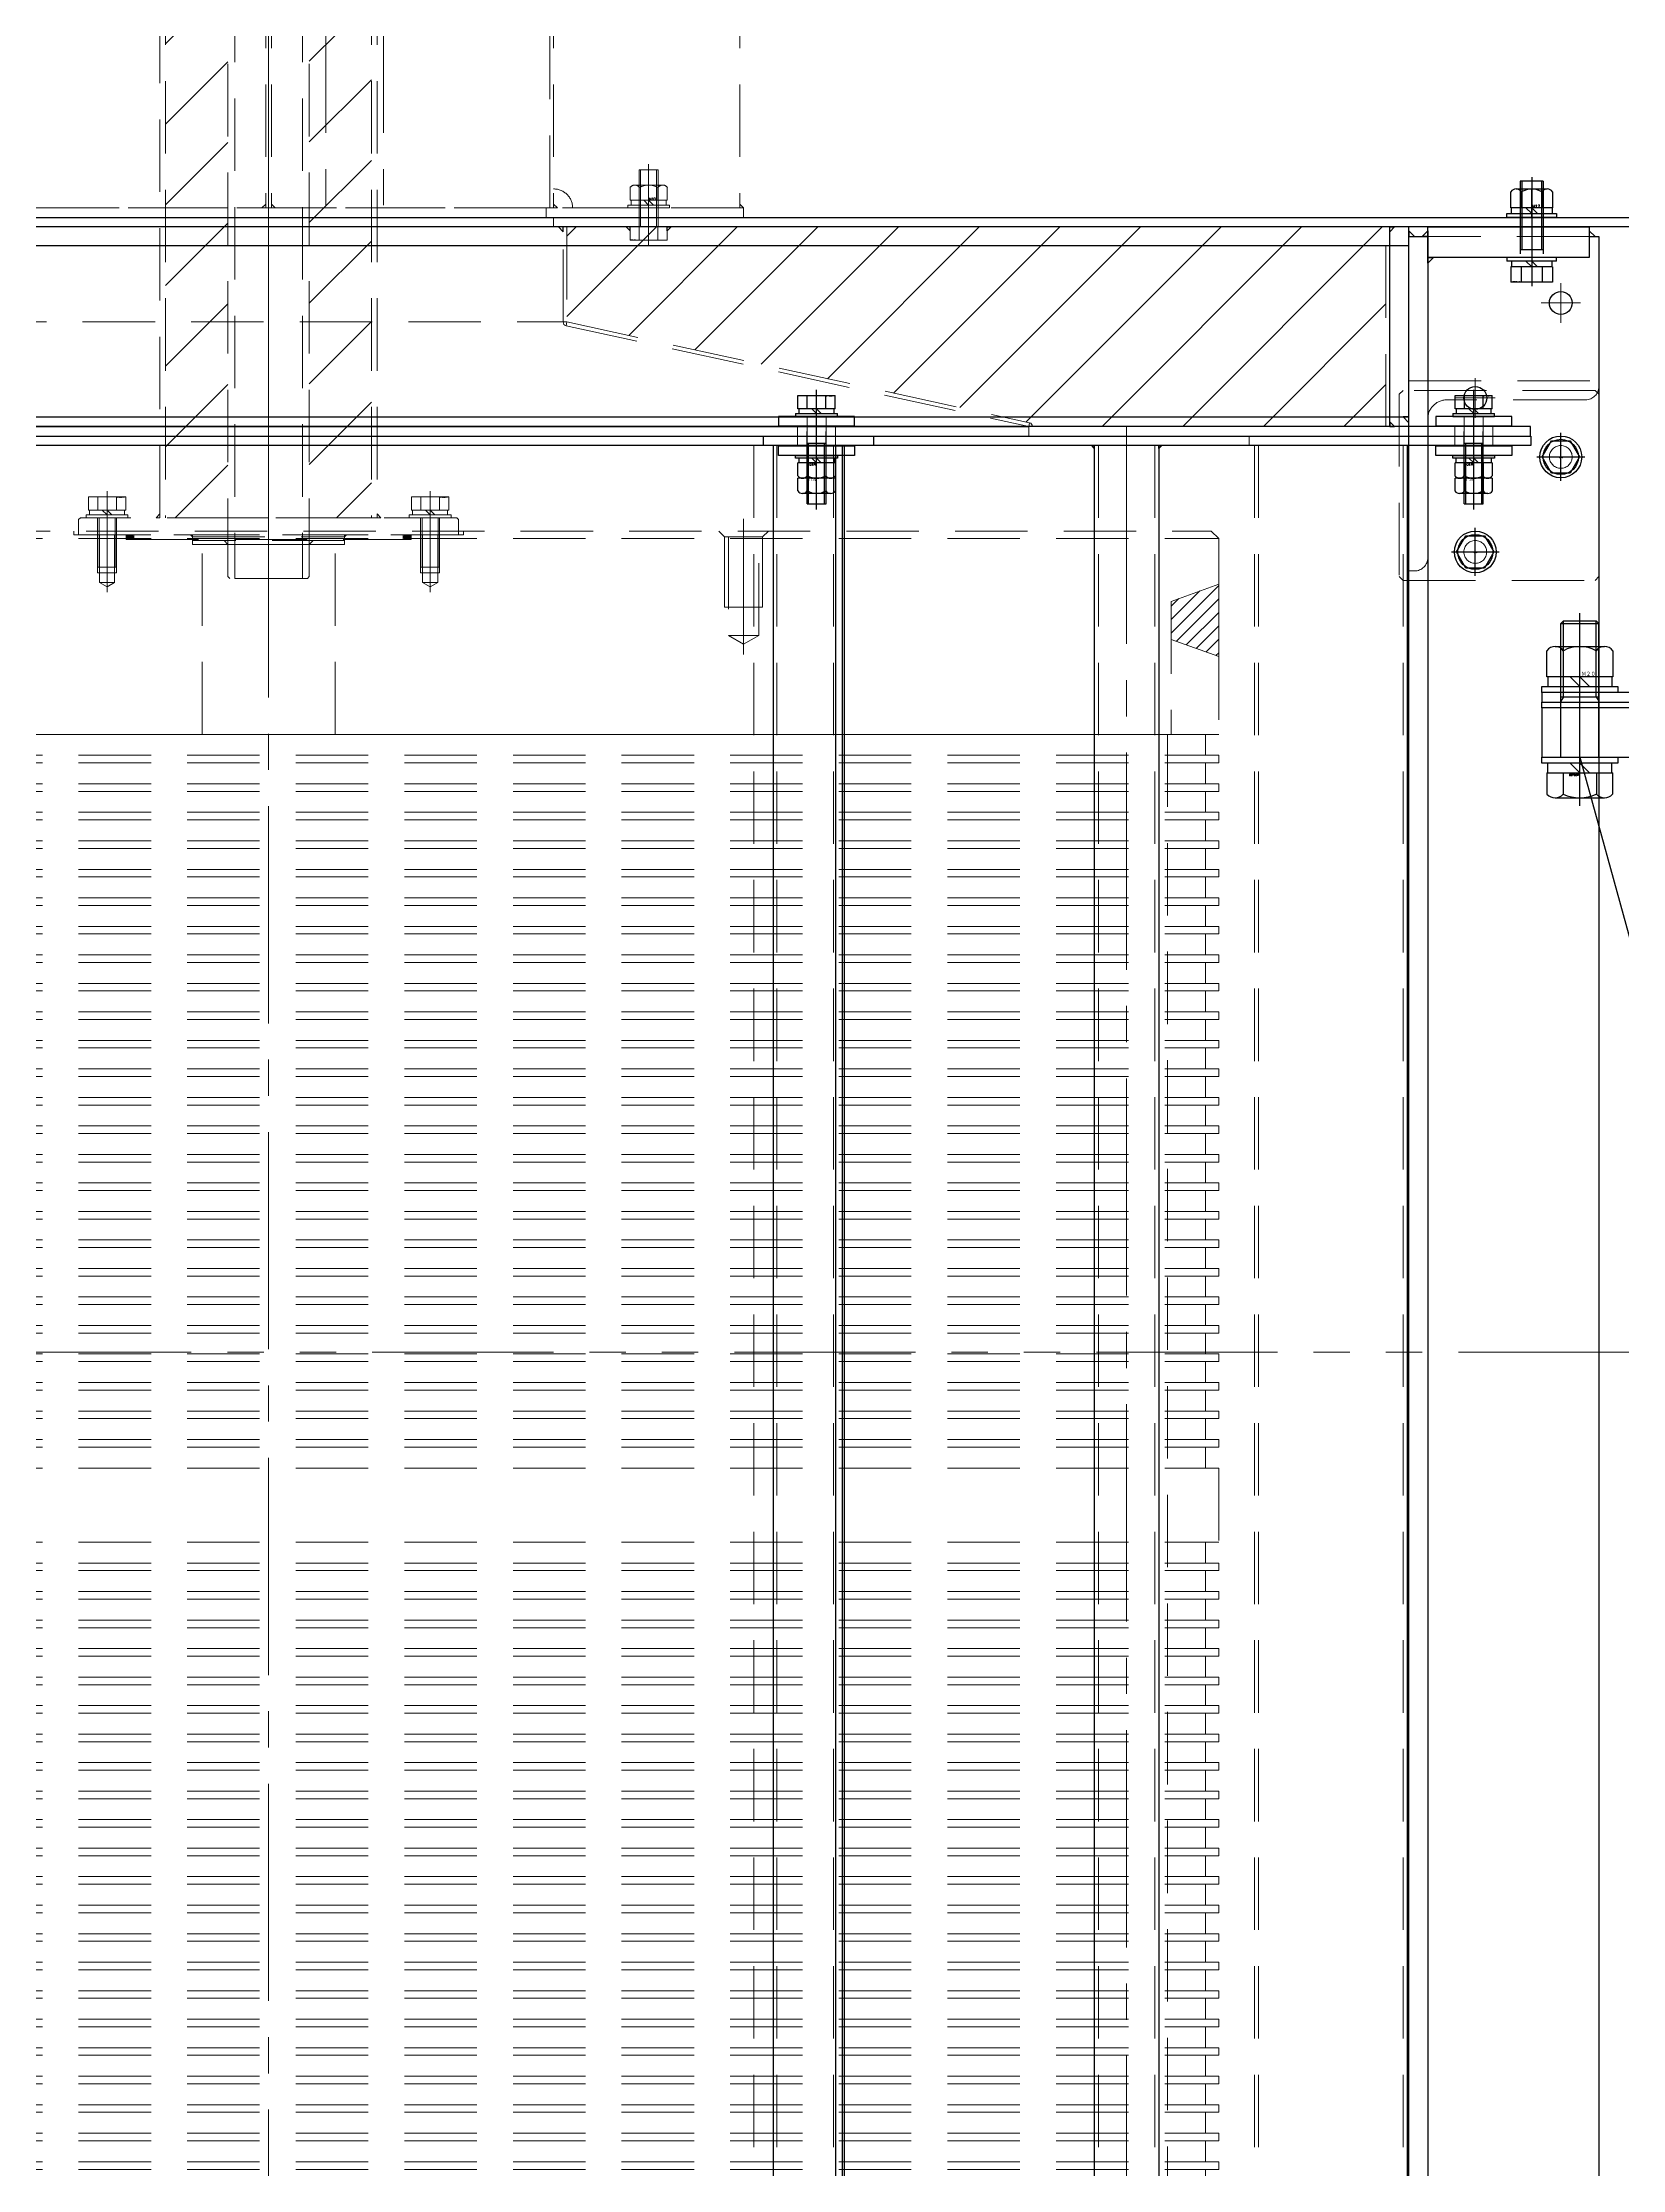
# Model space of a CAD drawing. Header units: millimetres. Extents: x -16130 to 36813, y -8099 to 27484.
# Drawn here: x 24149 to 24980, y 3878 to 4997 of the extents above; entities that cross this region are included whole.
import ezdxf

# ---------------------------------------------------------------- set-up
doc = ezdxf.new("R2010")
doc.units = ezdxf.units.MM
doc.header["$LTSCALE"] = 6
for name, pattern in [('CENTER2', [28.575, 19.05, -3.175, 3.175, -3.175]), ('HIDDEN', [9.525, 6.35, -3.175]), ('PHANTOM2', [31.75, 15.875, -3.175, 3.175, -3.175, 3.175, -3.175])]:
    doc.linetypes.add(name, pattern=pattern)
for name, color, linetype, lineweight in [('01_NORMAL', 7, 'Continuous', 25), ('04_HIDDEN', 2, 'HIDDEN', 13), ('05_CENTER', 4, 'CENTER2', 13), ('06_PHANTOM', 2, 'PHANTOM2', 13), ('08_DIM', 3, 'Continuous', 13)]:
    doc.layers.add(name, color=color, linetype=linetype, lineweight=lineweight)
doc.layers.add('10_DRAFT', color=8, linetype='Continuous', lineweight=0, plot=False)
doc.styles.add('KANJI0', font='txt.shx', dxfattribs={"width": 0.9, "height": 30, "bigfont": 'bigfont'})
doc.styles.add('KSS_TXT', font='txt.shx', dxfattribs={"bigfont": 'extfont2.shx'})
doc.styles.add('KSS_TXT_L', font='txt.shx', dxfattribs={"height": 3, "bigfont": 'extfont2.shx'})

# ---------------------------------------------------------------- blocks, each defined once
blk = doc.blocks.new('A$C28E10C10_1_1_1')
h = blk.add_hatch()
h.set_pattern_fill('_USER', color=3, scale=5, angle=45, style=0, pattern_type=0)
h.set_pattern_definition([(45, (-1256.782, -15543.1433), (-3.5355339, 3.5355339), [])])
h.paths.add_polyline_path([(500, 2270.1), (475, 2261), (475, 2241), (500, 2231.9)])
at = {"color": 0}
for p, q in [((-496, 2298), (496, 2298)), ((500, 2294), (496, 2298)), ((-500, 2294), (500, 2294)), ((500, 2294), (500, 2191)), ((-500, 2191), (500, 2191)), ((493, 2191), (493, 2180)), ((-500, 2180), (500, 2180)), ((-500, 2176), (500, 2176)), ((493, 2176), (493, 2165)), ((500, 2180), (500, 2176)), ((-500, 2165), (500, 2165)), ((-500, 2161), (500, 2161)), ((493, 2161), (493, 2150)), ((500, 2165), (500, 2161)), ((-500, 2150), (500, 2150)), ((500, 2150), (500, 2146)), ((-500, 2146), (500, 2146)), ((493, 2146), (493, 2135)), ((-500, 2135), (500, 2135)), ((-500, 2131), (500, 2131)), ((493, 2131), (493, 2120)), ((500, 2135), (500, 2131)), ((-500, 2120), (500, 2120)), ((-500, 2116), (500, 2116)), ((493, 2116), (493, 2105)), ((500, 2120), (500, 2116)), ((-500, 2105), (500, 2105)), ((500, 2105), (500, 2101)), ((-500, 2101), (500, 2101)), ((493, 2101), (493, 2090)), ((-500, 2090), (500, 2090)), ((-500, 2086), (500, 2086)), ((493, 2086), (493, 2075)), ((500, 2090), (500, 2086)), ((-500, 2075), (500, 2075)), ((-500, 2071), (500, 2071)), ((493, 2071), (493, 2060)), ((500, 2075), (500, 2071)), ((-500, 2060), (500, 2060)), ((500, 2060), (500, 2056)), ((-500, 2056), (500, 2056)), ((493, 2056), (493, 2045)), ((-500, 2045), (500, 2045)), ((-500, 2041), (500, 2041)), ((493, 2041), (493, 2030)), ((500, 2045), (500, 2041)), ((-500, 2030), (500, 2030)), ((-500, 2026), (500, 2026)), ((493, 2026), (493, 2015)), ((500, 2030), (500, 2026)), ((-500, 2015), (500, 2015)), ((500, 2015), (500, 2011)), ((-500, 2011), (500, 2011)), ((493, 2011), (493, 2000)), ((-500, 2000), (500, 2000)), ((-500, 1996), (500, 1996)), ((493, 1996), (493, 1985)), ((500, 2000), (500, 1996)), ((-500, 1985), (500, 1985)), ((-500, 1981), (500, 1981)), ((493, 1981), (493, 1970)), ((500, 1985), (500, 1981)), ((-500, 1970), (500, 1970)), ((500, 1970), (500, 1966)), ((-500, 1966), (500, 1966)), ((493, 1966), (493, 1955)), ((-500, 1955), (500, 1955)), ((-500, 1951), (500, 1951)), ((493, 1951), (493, 1940)), ((500, 1955), (500, 1951)), ((-500, 1940), (500, 1940)), ((500, 1940), (500, 1936)), ((-500, 1936), (500, 1936)), ((-500, 1925), (500, 1925)), ((493, 1936), (493, 1925)), ((500, 1925), (500, 1921)), ((-500, 1921), (500, 1921)), ((493, 1921), (493, 1910)), ((-500, 1910), (500, 1910)), ((-500, 1906), (500, 1906)), ((493, 1906), (493, 1895)), ((500, 1910), (500, 1906)), ((-500, 1895), (500, 1895)), ((500, 1895), (500, 1891)), ((-500, 1891), (500, 1891)), ((493, 1891), (493, 1880)), ((-500, 1880), (500, 1880)), ((-500, 1876), (500, 1876)), ((493, 1876), (493, 1865)), ((500, 1880), (500, 1876)), ((-500, 1865), (500, 1865)), ((-500, 1861), (500, 1861)), ((493, 1861), (493, 1850)), ((500, 1865), (500, 1861)), ((-500, 1850), (500, 1850)), ((500, 1850), (500, 1846)), ((-500, 1846), (500, 1846)), ((493, 1846), (493, 1835)), ((-500, 1835), (500, 1835)), ((-500, 1831), (500, 1831)), ((493, 1831), (493, 1820)), ((500, 1835), (500, 1831)), ((-500, 1820), (500, 1820)), ((-500, 1816), (500, 1816)), ((493, 1816), (493, 1805)), ((500, 1820), (500, 1816)), ((-500, 1805), (500, 1805)), ((500, 1805), (500, 1766)), ((-500, 1766), (500, 1766)), ((-500, 1766), (500, 1766)), ((493, 1766), (493, 1755)), ((-500, 1755), (500, 1755)), ((-500, 1751), (500, 1751)), ((493, 1751), (493, 1740)), ((500, 1755), (500, 1751)), ((-500, 1740), (500, 1740)), ((-500, 1736), (500, 1736)), ((493, 1736), (493, 1725)), ((500, 1740), (500, 1736)), ((-500, 1725), (500, 1725)), ((500, 1725), (500, 1721)), ((-500, 1721), (500, 1721)), ((493, 1721), (493, 1710)), ((-500, 1710), (500, 1710)), ((-500, 1706), (500, 1706)), ((493, 1706), (493, 1695)), ((500, 1710), (500, 1706)), ((-500, 1695), (500, 1695)), ((-500, 1691), (500, 1691)), ((493, 1691), (493, 1680)), ((500, 1695), (500, 1691)), ((-500, 1680), (500, 1680)), ((500, 1680), (500, 1676)), ((-500, 1676), (500, 1676)), ((493, 1676), (493, 1665)), ((-500, 1665), (500, 1665)), ((-500, 1661), (500, 1661)), ((493, 1661), (493, 1650)), ((500, 1665), (500, 1661)), ((-500, 1650), (500, 1650)), ((-500, 1646), (500, 1646)), ((493, 1646), (493, 1635)), ((500, 1650), (500, 1646)), ((-500, 1635), (500, 1635)), ((500, 1635), (500, 1631)), ((-500, 1631), (500, 1631)), ((493, 1631), (493, 1620)), ((-500, 1620), (500, 1620)), ((-500, 1616), (500, 1616)), ((493, 1616), (493, 1605)), ((500, 1620), (500, 1616)), ((-500, 1605), (500, 1605)), ((-500, 1601), (500, 1601)), ((493, 1601), (493, 1590)), ((500, 1605), (500, 1601)), ((-500, 1590), (500, 1590)), ((500, 1590), (500, 1586)), ((-500, 1586), (500, 1586)), ((493, 1586), (493, 1575)), ((-500, 1575), (500, 1575)), ((-500, 1571), (500, 1571)), ((493, 1571), (493, 1560)), ((500, 1575), (500, 1571)), ((-500, 1560), (500, 1560)), ((-500, 1556), (500, 1556)), ((493, 1556), (493, 1545)), ((500, 1560), (500, 1556)), ((-500, 1545), (500, 1545)), ((500, 1545), (500, 1541)), ((-500, 1541), (500, 1541)), ((493, 1541), (493, 1530)), ((-500, 1530), (500, 1530)), ((-500, 1526), (500, 1526)), ((493, 1526), (493, 1515)), ((500, 1530), (500, 1526)), ((-500, 1515), (500, 1515)), ((-500, 1511), (500, 1511)), ((493, 1511), (493, 1500)), ((500, 1515), (500, 1511)), ((-500, 1500), (500, 1500)), ((500, 1500), (500, 1496)), ((-500, 1496), (500, 1496)), ((493, 1496), (493, 1485)), ((-500, 1485), (500, 1485)), ((-500, 1481), (500, 1481)), ((493, 1481), (493, 1470)), ((500, 1485), (500, 1481)), ((-500, 1470), (500, 1470)), ((-500, 1466), (500, 1466)), ((493, 1466), (493, 1455)), ((500, 1470), (500, 1466)), ((-500, 1455), (500, 1455)), ((500, 1455), (500, 1451)), ((-500, 1451), (500, 1451)), ((493, 1451), (493, 1440)), ((-500, 1440), (500, 1440)), ((-500, 1436), (500, 1436)), ((493, 1436), (493, 1425)), ((500, 1440), (500, 1436))]:
    blk.add_line(p, q, dxfattribs=at)
at = {"layer": '04_HIDDEN'}
for p, q in [((-102.5, 2296), (-102.5, 2298)), ((102.5, 2296), (-102.5, 2296)), ((-90, 2296), (-90, 2276)), ((-89, 2296), (-89, 2271)), ((-81, 2296), (-81, 2271)), ((-80, 2296), (-80, 2276)), ((-75, 2293.6), (-75, 2296)), ((-70.9, 2296), (-70.9, 2293.6)), ((-41, 2296), (-40, 2295)), ((-40, 2291), (-40, 2295)), ((-40, 2295), (40, 2295)), ((40, 2295), (41, 2296)), ((40, 2291), (40, 2295)), ((70.9, 2296), (70.9, 2293.6)), ((75, 2293.6), (75, 2296)), ((80, 2296), (80, 2276)), ((81, 2296), (81, 2271)), ((89, 2296), (89, 2271)), ((90, 2296), (90, 2276)), ((102.5, 2298), (102.5, 2296)), ((240, 2295), (237, 2298)), ((260, 2295), (240, 2295)), ((240, 2295), (240, 2258)), ((242, 2295), (242, 2243)), ((258, 2243), (258, 2295)), ((260, 2295), (263, 2298)), ((260, 2258), (260, 2295)), ((-75, 2293.6), (75, 2293.6)), ((-40, 2291), (-35, 2291)), ((-35, 2191), (-35, 2291)), ((35, 2191), (35, 2291)), ((35, 2291), (40, 2291)), ((-90, 2276), (-80, 2276)), ((90, 2276), (80, 2276)), ((-89, 2271), (-81, 2271)), ((-85, 2268.7), (-89, 2271)), ((-81, 2271), (-85, 2268.7)), ((89, 2271), (81, 2271)), ((81, 2271), (85, 2268.7)), ((85, 2268.7), (89, 2271)), ((500, 2270.1), (475, 2261)), ((475, 2261), (475, 2191)), ((240, 2258), (260, 2258)), ((258, 2243), (242, 2243)), ((250, 2238.4), (242, 2243)), ((258, 2243), (250, 2238.4)), ((500, 2231.9), (475, 2241)), ((475, 2191), (-475, 2191)), ((473, 2191), (473, 105))]:
    blk.add_line(p, q, dxfattribs=at)
at = {"layer": '05_CENTER'}
for p, q in [((0, 2324.7), (0, -15.5)), ((-85, 2299.4), (-85, 2265.9)), ((85, 2299.4), (85, 2265.9)), ((250, 2304.4), (250, 2233.1))]:
    blk.add_line(p, q, dxfattribs=at)
at = {"layer": '08_DIM'}
blk.add_line((500, 2231.9), (500, 2270.1), dxfattribs=at)
at = {"layer": '10_DRAFT'}
blk.add_line((-35, 2291), (35, 2291), dxfattribs=at)
blk = doc.blocks.new('A$C742A68D0_1_1_1')
at = {"color": 0}
for p, q in [((-9.8, 7), (9.8, 7)), ((-9.8, 0), (-9.8, 7)), ((-9.8, 0), (9.8, 0)), ((-4.9, 0), (-4.9, 7)), ((4.9, 0), (4.9, 7)), ((9.8, 0), (9.8, 7))]:
    blk.add_line(p, q, dxfattribs=at)
at = {"color": 0, "linetype": 'HIDDEN'}
for p, q in [((-5, -30), (-5, 0)), ((-4.2, -30), (-4.2, 0)), ((4.2, -30), (4.2, 0)), ((5, -30), (5, 0)), ((-5, -30), (5, -30))]:
    blk.add_line(p, q, dxfattribs=at)
at = {"color": 0, "linetype": 'CENTER2'}
blk.add_line((0, -33), (0, 10), dxfattribs=at)
at = {"layer": '10_DRAFT', "style": 'KSS_TXT_L'}
blk.add_text('BT-M10x30L', height=0.3, dxfattribs=at).set_placement((6.8, 6.7))
blk = doc.blocks.new('A$C782A22E4_1_1_1')
h = blk.add_hatch()
h.set_pattern_fill('_USER', color=3, scale=30, angle=135, pattern_type=0)
h.set_pattern_definition([(45, (-28794, -6915.302), (-21.213203, 21.213203), [])])
h.paths.add_polyline_path([(157, 0), (157, 0), (588, 0), (588, -105), (400, -105), (400.4, -103), (157, -50), (157, -50)])
at = {"color": 0}
for p, q in [((590, -105), (590, 0)), ((-400, -105), (400, -105))]:
    blk.add_line(p, q, dxfattribs=at)
for points in [[(-905, 5), (905, 5), (905, 0), (-905, 0)], [(-595, -110), (664.1, -110), (664.1, -105), (-595, -105)], [(950, -245), (670, -245), (670, -250), (950, -250)]]:
    blk.add_lwpolyline(points, close=True, dxfattribs=at)
at = {"color": 3}
for points in [[(155, 0), (152.5, 0), (152.5, 0), (155, -2.5)], [(190.2, 0), (188.2, 0), (188.2, 0), (190.2, -2)], [(209.8, 0), (211.8, 0), (211.8, 0), (209.8, -2)], [(590, 0), (592.5, 0), (592.5, 0), (590, -2.5)], [(590, -105), (592.5, -105), (592.5, -105), (590, -102.5)]]:
    blk.add_lwpolyline(points, close=True, dxfattribs=at)
at = {"layer": '04_HIDDEN'}
for p, q in [((150, 5), (150, 0)), ((588, -105), (588, 0)), ((-155, -50), (155, -50)), ((156.6, -52), (157, -50)), ((156.6, -52), (400, -105)), ((157, -50), (400.4, -103)), ((400, -105), (400.4, -103)), ((400, -110), (400, -105))]:
    blk.add_line(p, q, dxfattribs=at)
blk.add_lwpolyline([(155, 0), (157, 0), (157, -50), (155, -50)], close=True, dxfattribs=at)
at = {"layer": '05_CENTER'}
for p, q in [((0, 2020.2), (0, -118.5)), ((664.7, 16.9), (664.7, -11)), ((288.3, -116.4), (288.3, -98.6)), ((634.2, -116.4), (634.2, -98.6)), ((690, -236.4), (690, -258.4))]:
    blk.add_line(p, q, dxfattribs=at)
at = {"layer": '08_DIM'}
for centre, start, end in [((157, -50), 180, 257.7066), ((400, -105), 0, 78.1666)]:
    blk.add_arc(centre, 2, start, end, dxfattribs=at)
at = {"layer": '04_HIDDEN', "rotation": 180}
blk.add_blockref('A$C742A68D0_1_1_1', (200, 0), dxfattribs=at)
blk = doc.blocks.new('M12Nza_1_1_1_1')
at = {"color": 0}
for p, q in [((-10.9, 5), (-10.9, 13.5)), ((-8.2, 15), (8.2, 15)), ((-5.5, 5), (-5.5, 13.5)), ((5.5, 5), (5.5, 13.5)), ((11, 13.5), (11, 5)), ((11, 5), (-10.9, 5)), ((-10.7, 2), (-10.7, 5)), ((0, 2), (-3, 5)), ((0, 5), (3, 2)), ((10.7, 5), (10.7, 2))]:
    blk.add_line(p, q, dxfattribs=at)
at = {"color": 0, "linetype": 'CENTER2'}
blk.add_line((0, 0), (0, 15), dxfattribs=at)
at = {"color": 0}
blk.add_lwpolyline([(-13, 2), (13, 2), (13, 0), (-13, 0)], close=True, dxfattribs=at)
for centre, radius, start, end in [((-8.2, 11.7), 3.29, 33.626, 146.374), ((0, 4), 10.9, 60, 120), ((8.2, 11.7), 3.29, 33.626, 146.374)]:
    blk.add_arc(centre, radius, start, end, dxfattribs=at)
at = {"layer": '10_DRAFT', "style": 'KSS_TXT'}
blk.add_text('M12', height=1.5, dxfattribs=at).set_placement((0.3, 5.1))
blk = doc.blocks.new('A$C59FA16D1_1_1')
at = {"color": 0}
for p, q in [((-100, 2587), (-1300, 2587)), ((-90, 2592), (-90, -934))]:
    blk.add_line(p, q, dxfattribs=at)
for points in [[(-1300, 2497), (-100, 2497), (-100, 2597), (-1300, 2597)], [(-90, 2597), (-5, 2597), (-5, 2581), (-90, 2581)]]:
    blk.add_lwpolyline(points, close=True, dxfattribs=at)
at = {"color": 3}
for points in [[(-100, 2592), (-97, 2592), (-100, 2595), (-100, 2595)], [(-90, 2592), (-93, 2592), (-90, 2595), (-90, 2595)], [(-5, 2592), (-2, 2592), (-5, 2595), (-5, 2595)], [(-90, 2581), (-87, 2581), (-90, 2578), (-90, 2578)], [(-100, 2497), (-103, 2497), (-100, 2494), (-100, 2494)]]:
    blk.add_lwpolyline(points, close=True, dxfattribs=at)
at = {"color": 0}
blk.add_lwpolyline([(-5, 2592), (0, 2592), (0, -934), (-100, -934), (-100, 2592), (-90, 2592)], dxfattribs=at)
for centre in [(-20, 2557), (-65, 2507)]:
    blk.add_circle(centre, 6, dxfattribs=at)
at = {"layer": '04_HIDDEN'}
blk.add_line((-5, 2592), (-90, 2592), dxfattribs=at)
at = {"layer": '05_CENTER'}
for p, q in [((-35.3, 2605.8), (-35.3, 2571.9)), ((-20, 2546.6), (-20, 2567.4)), ((-30.4, 2557), (-9.6, 2557)), ((-75.4, 2507), (-54.6, 2507)), ((-65, 2496.6), (-65, 2517.4))]:
    blk.add_line(p, q, dxfattribs=at)
blk = doc.blocks.new('NCLSS10-20-10.5a_1_1')
at = {"color": 0}
blk.add_lwpolyline([(-10, 0), (10, 0), (10, 10.5), (-10, 10.5)], close=True, dxfattribs=at)
at = {"layer": '04_HIDDEN', "color": 0}
for p, q in [((-5, 10.5), (-5, 0)), ((5, 10.5), (5, 0))]:
    blk.add_line(p, q, dxfattribs=at)
at = {"layer": '10_DRAFT'}
blk.add_line((0, 10.5), (0, 0), dxfattribs=at)
blk = doc.blocks.new('WSSS40-10-5a_1_1')
at = {"color": 0}
blk.add_lwpolyline([(-5, -20), (0, -20), (0, 20), (-5, 20)], close=True, dxfattribs=at)
at = {"layer": '04_HIDDEN', "color": 0}
for p, q in [((-5, 5), (0, 5)), ((-5, -5), (0, -5))]:
    blk.add_line(p, q, dxfattribs=at)
at = {"layer": '10_DRAFT'}
blk.add_line((-5, 0), (0, 0), dxfattribs=at)
blk = doc.blocks.new('M10Nu_1_1_1_1')
at = {"color": 0}
for p, q in [((-9.8, 0), (-9.8, 6.7)), ((-9.8, 0), (9.8, 0)), ((-7.4, 8), (7.4, 8)), ((-4.9, 0), (-4.9, 6.7)), ((4.9, 6.7), (4.9, 0)), ((9.8, 6.7), (9.8, 0))]:
    blk.add_line(p, q, dxfattribs=at)
at = {"color": 0, "linetype": 'CENTER2'}
blk.add_line((0, 8), (0, 0), dxfattribs=at)
at = {"color": 0}
for centre, radius, start, end in [((-7.4, 5.1), 2.94, 33.626, 146.374), ((0, -1.8), 9.8, 60, 120), ((7.4, 5.1), 2.94, 33.626, 146.374)]:
    blk.add_arc(centre, radius, start, end, dxfattribs=at)
at = {"layer": '10_DRAFT', "style": 'KANJI0', "width": 0.82}
blk.add_text('Ｍ１０', height=1.25, dxfattribs=at).set_placement((0.3, 0.1))
blk = doc.blocks.new('M10Nza_1_1_1_1')
at = {"color": 0}
for p, q in [((-7.3, 12), (7.4, 12)), ((-9.8, 4), (-9.8, 10.7)), ((-9.8, 4), (9.8, 4)), ((-9.2, 1.5), (-9.2, 4)), ((-4.9, 4), (-4.9, 10.7)), ((0, 1.5), (-2.5, 4)), ((0, 4), (2.5, 1.5)), ((4.9, 10.7), (4.9, 4)), ((9.2, 4), (9.2, 1.5)), ((9.8, 10.7), (9.8, 4))]:
    blk.add_line(p, q, dxfattribs=at)
at = {"color": 0, "linetype": 'CENTER2'}
blk.add_line((0, 12), (0, 0), dxfattribs=at)
at = {"color": 0}
blk.add_lwpolyline([(-11, 1.5), (11, 1.5), (11, 0), (-11, 0)], close=True, dxfattribs=at)
for centre, radius, start, end in [((-7.3, 9.1), 2.94, 33.626, 146.374), ((0, 2.2), 9.8, 60, 120), ((7.4, 9.1), 2.94, 33.626, 146.374)]:
    blk.add_arc(centre, radius, start, end, dxfattribs=at)
at = {"layer": '10_DRAFT', "style": 'KSS_TXT'}
blk.add_text('M10', height=1.25, dxfattribs=at).set_placement((0.3, 4.1))
blk = doc.blocks.new('A$C7C5040DC_1_1')
at = {"color": 0, "linetype": 'CENTER2'}
blk.add_line((0, -49), (0, 14), dxfattribs=at)
at = {"color": 0}
for p, q in [((-11, 1.5), (11, 1.5)), ((-11, 1.5), (-11, 0)), ((-11, 0), (11, 0)), ((-9.8, 11), (9.8, 11)), ((-9.8, 4), (-9.8, 11)), ((9.8, 4), (-9.8, 4)), ((-9.3, 4), (-9.3, 1.5)), ((-4.9, 4), (-4.9, 11)), ((0, 1.5), (-2.5, 4)), ((0, 4), (2.5, 1.5)), ((4.9, 4), (4.9, 11)), ((9.2, 1.5), (9.2, 4)), ((9.8, 4), (9.8, 11)), ((11, 0), (11, 1.5))]:
    blk.add_line(p, q, dxfattribs=at)
at = {"color": 0, "linetype": 'HIDDEN'}
for p, q in [((-5, -46), (-5, 0)), ((5, -46), (5, 0)), ((-5, -14), (5, -14)), ((-4.2, -46), (-4.2, -14)), ((4.2, -46), (4.2, -14)), ((-5, -46), (5, -46))]:
    blk.add_line(p, q, dxfattribs=at)
at = {"layer": '10_DRAFT', "style": 'KSS_TXT_L'}
blk.add_text('BT-M10x50L,SW,PW', height=0.3, dxfattribs=at).set_placement((5.2, 10.7))
blk = doc.blocks.new('A$C29E04663_1_1')
at = {"color": 0}
for p, q in [((-368.7, 2370), (-368.7, 5)), ((-332.3, 2370), (-332.3, 5)), ((-331.3, 2370), (-331.3, 5)), ((-199.7, 2370), (-199.7, 5)), ((-165.7, 2370), (-165.7, 5)), ((-35.1, 2370), (-35.1, 5))]:
    blk.add_line(p, q, dxfattribs=at)
blk.add_lwpolyline([(-373.7, 2375), (30, 2375), (30, 2370), (-373.7, 2370)], close=True, dxfattribs=at)
at = {"color": 3}
for points in [[(-199.7, 2370), (-201.2, 2370), (-201.2, 2370), (-199.7, 2368.5)], [(-165.7, 2370), (-164.2, 2370), (-164.2, 2370), (-165.7, 2368.5)]]:
    blk.add_lwpolyline(points, close=True, dxfattribs=at)
at = {"layer": '04_HIDDEN'}
for p, q in [((-118.2, 2375), (-118.2, 2370)), ((-366.7, 2370), (-366.7, 5)), ((-197.5, 2370), (-197.5, 5)), ((-167.8, 2370), (-167.8, 5)), ((-115.3, 2370), (-115.3, 5)), ((-113.3, 2370), (-113.3, 5)), ((-37.1, 2370), (-37.1, 5))]:
    blk.add_line(p, q, dxfattribs=at)
at = {"layer": '05_CENTER'}
for p, q in [((0, 2387), (0, 2358)), ((-182.7, 2379.9), (-182.7, -15.8))]:
    blk.add_line(p, q, dxfattribs=at)
blk = doc.blocks.new('A$C37977191_1_1')
at = {"color": 0}
blk.add_line((9.9, 2370), (9.9, 5), dxfattribs=at)
blk.add_lwpolyline([(-590.2, 2375), (30, 2375), (30, 2370), (-590.2, 2370)], close=True, dxfattribs=at)
at = {"layer": '04_HIDDEN'}
for p, q in [((-33.1, 2370), (-33.1, 5)), ((8.9, 2370), (8.9, 5))]:
    blk.add_line(p, q, dxfattribs=at)
at = {"layer": '05_CENTER'}
blk.add_line((0, 2387), (0, 2358), dxfattribs=at)
blk = doc.blocks.new('A$C788C044D_1_1')
for name, p in [('A$C7C5040DC_1_1', (-345.8, 2385.3)), ('A$C7C5040DC_1_1', (0, 2385.3)), ('A$C37977191_1_1', (-345.8, 0)), ('A$C29E04663_1_1', (0, 0))]:
    blk.add_blockref(name, p)
at = {"color": 4, "rotation": 270}
for p in [(-345.8, 2380.3), (0, 2380.3)]:
    blk.add_blockref('WSSS40-10-5a_1_1', p, dxfattribs=at)
at = {"color": 4, "xscale": -1, "rotation": 270}
for p in [(-345.8, 2369.8), (0, 2369.8)]:
    blk.add_blockref('WSSS40-10-5a_1_1', p, dxfattribs=at)
at = {"rotation": 180}
for name, p in [('M10Nza_1_1_1_1', (-345.8, 2364.8)), ('M10Nza_1_1_1_1', (0, 2364.8)), ('M10Nu_1_1_1_1', (-345.8, 2352.8)), ('M10Nu_1_1_1_1', (0, 2352.8))]:
    blk.add_blockref(name, p, dxfattribs=at)
at = {"layer": '04_HIDDEN', "color": 4}
for p in [(-345.8, 2369.8), (0, 2369.8)]:
    blk.add_blockref('NCLSS10-20-10.5a_1_1', p, dxfattribs=at)
blk = doc.blocks.new('A$C7E374867_2_1_1')
at = {"color": 0, "linetype": 'CENTER2'}
blk.add_line((0, -29), (0, 14), dxfattribs=at)
at = {"color": 0}
for p, q in [((-11, 1.5), (11, 1.5)), ((-11, 1.5), (-11, 0)), ((-11, 0), (11, 0)), ((-9.8, 11), (9.8, 11)), ((-9.8, 4), (-9.8, 11)), ((9.8, 4), (-9.8, 4)), ((-9.3, 4), (-9.3, 1.5)), ((-4.9, 4), (-4.9, 11)), ((0, 1.5), (-2.5, 4)), ((0, 4), (2.5, 1.5)), ((4.9, 4), (4.9, 11)), ((9.2, 1.5), (9.2, 4)), ((9.8, 4), (9.8, 11)), ((11, 0), (11, 1.5))]:
    blk.add_line(p, q, dxfattribs=at)
at = {"color": 0, "linetype": 'HIDDEN'}
for p, q in [((-5, -26), (-5, 0)), ((-4.2, -26), (-4.2, 0)), ((4.2, -26), (4.2, 0)), ((5, -26), (5, 0)), ((-5, -26), (5, -26))]:
    blk.add_line(p, q, dxfattribs=at)
at = {"layer": '10_DRAFT', "style": 'KSS_TXT_L'}
blk.add_text('BT-M10x30L,SW,PW', height=0.3, dxfattribs=at).set_placement((5.1, 10.7))
blk = doc.blocks.new('A$C734B563F_1_1')
h = blk.add_hatch()
h.set_pattern_fill('_USER', color=3, scale=30, angle=45, pattern_type=0)
h.set_pattern_definition([(45, (-12804.288, -4741.178), (-21.213203, 21.213203), [])])
h.paths.add_polyline_path([(54.1, 2236), (21.4, 2236), (21.4, 6), (54.1, 6)])
h.paths.add_polyline_path([(-21.4, 2236), (-54.2, 2236), (-54.2, 6), (-21.4, 6)])
at = {"color": 0}
for p, q in [((-40, -6), (-40, -3)), ((40, -6), (-40, -6)), ((-21.4, -6), (-21.4, -25)), ((21.4, -6), (21.4, -25)), ((40, -3), (40, -6)), ((20.4, -26), (-20.4, -26))]:
    blk.add_line(p, q, dxfattribs=at)
for p, q in [((-21.4, -25), (-20.4, -26)), ((21.4, -25), (20.4, -26))]:
    blk.add_line(p, q)
for points in [[(-57.2, 2236), (57.1, 2236), (57.1, 6), (-57.2, 6)], [(-100, -3), (100, -3), (100, 5), (99, 6), (-99, 6), (-100, 5)]]:
    blk.add_lwpolyline(points, close=True, dxfattribs=at)
at = {"layer": '04_HIDDEN'}
for p, q in [((-17.8, 2284), (-17.8, -26)), ((17.8, 2284), (17.8, -26)), ((-21.4, 2245), (-21.4, -6)), ((21.4, 2245), (21.4, -6)), ((-54.2, 2236), (-54.2, 6)), ((54.1, 2236), (54.1, 6))]:
    blk.add_line(p, q, dxfattribs=at)
at = {"layer": '05_CENTER'}
for p, q in [((0, 2287.7), (0, -29.9)), ((-85, 10.5), (-85, -7.1)), ((85, 10.5), (85, -7.1))]:
    blk.add_line(p, q, dxfattribs=at)
at = {"layer": '08_DIM'}
for p, q in [((-59.1, 6), (-57.2, 8)), ((59.1, 6), (57.1, 8)), ((-21.4, -8), (-23.4, -6)), ((21.4, -8), (23.4, -6))]:
    blk.add_line(p, q, dxfattribs=at)
at = {"layer": '08_DIM', "color": 3}
for points in [[(-57.2, 6), (-59.1, 6), (-59.1, 6), (-57.2, 8)], [(57.1, 6), (59.1, 6), (59.1, 6), (57.1, 8)], [(-21.4, -6), (-21.4, -8), (-21.4, -8), (-23.4, -6)], [(21.4, -6), (21.4, -8), (21.4, -8), (23.4, -6)]]:
    blk.add_lwpolyline(points, close=True, dxfattribs=at)
for p in [(-85, 6), (85, 6)]:
    blk.add_blockref('A$C7E374867_2_1_1', p)
blk = doc.blocks.new('A$C677B14B7_1_1')
at = {"layer": '04_HIDDEN'}
blk.add_blockref('A$C734B563F_1_1', (0, 3), dxfattribs=at)
blk = doc.blocks.new('TSフランジ-JIS10K-150mma_1_1')
at = {"color": 0}
for p, q in [((-92.5, 26), (-92.5, 142)), ((-92.5, 142), (92.5, 142)), ((92.5, 142), (92.5, 26)), ((-120, 26), (-92.5, 126)), ((9, 126), (-9, 126)), ((-9, 26), (-9, 126)), ((9, 26), (9, 126)), ((120, 26), (92.5, 126)), ((-79.4, 39.8), (-69.5, 96)), ((-61, 96), (-70.9, 39.8)), ((-61, 96), (-69.5, 96)), ((-69.5, 96), (-61, 96)), ((-61, 96), (-61, 26)), ((61, 96), (61, 26)), ((61, 96), (70.9, 39.8)), ((61, 96), (69.5, 96)), ((69.5, 96), (61, 96)), ((79.4, 39.8), (69.5, 96)), ((-89, 26), (-79.4, 39.8)), ((-70.9, 39.8), (-80.6, 26)), ((70.9, 39.8), (80.6, 26)), ((89, 26), (79.4, 39.8)), ((140, 26), (-140, 26)), ((-140, 26), (-140, 0)), ((140, 0), (140, 26)), ((-140, 0), (140, 0))]:
    blk.add_line(p, q, dxfattribs=at)
at = {"layer": '05_CENTER', "color": 0}
for p, q in [((0, 0), (0, 142)), ((-120, -10.2), (-120, 36.5)), ((120, -10.2), (120, 36.5))]:
    blk.add_line(p, q, dxfattribs=at)
at = {"layer": '10_DRAFT'}
for p, q in [((-83, 142), (-82, 10)), ((83, 142), (82, 10)), ((-82, 10), (-73, 4.4)), ((-82, 10), (82, 10)), ((-73, 4.4), (73, 4.4)), ((-73, 0), (-73, 4.4)), ((82, 10), (73, 4.4)), ((73, 0), (73, 4.4))]:
    blk.add_line(p, q, dxfattribs=at)
blk = doc.blocks.new('M20Nza_1_1_1_1')
at = {"color": 0}
for p, q in [((-13, 24.3), (13, 24.3)), ((-17.3, 8.3), (-17.3, 22)), ((-8.7, 22), (-8.7, 8.3)), ((8.6, 8.3), (8.6, 22)), ((17.3, 22), (17.3, 8.3)), ((17.3, 8.3), (-17.3, 8.3)), ((-16.9, 8.3), (-16.9, 3.2)), ((-5.1, 8.3), (0, 3.2)), ((0, 8.3), (5.1, 3.2)), ((16.9, 8.3), (16.9, 3.2))]:
    blk.add_line(p, q, dxfattribs=at)
at = {"color": 0, "linetype": 'CENTER2'}
blk.add_line((0, 0), (0, 24.3), dxfattribs=at)
at = {"color": 0}
blk.add_lwpolyline([(-20, 3.2), (20, 3.2), (20, 0), (-20, 0)], close=True, dxfattribs=at)
for centre, radius, start, end in [((-13, 19.1), 5.19, 33.626, 146.374), ((0, 7), 17.3, 60, 120), ((13, 19.1), 5.19, 33.626, 146.374)]:
    blk.add_arc(centre, radius, start, end, dxfattribs=at)
at = {"layer": '10_DRAFT', "style": 'KANJI0', "width": 0.82}
blk.add_text('Ｍ２０', height=2.14, dxfattribs=at).set_placement((0.9, 8.6))
blk = doc.blocks.new('A$C00F631C8_1_1')
at = {"color": 0, "linetype": 'CENTER2'}
blk.add_line((0, 25.6), (0, -75.7), dxfattribs=at)
at = {"color": 0}
for p, q in [((-17.3, 19.5), (-17.3, 8.3)), ((13, 21.3), (-13, 21.3)), ((-8.7, 8.3), (-8.7, 19.5)), ((8.7, 8.3), (8.7, 19.5)), ((17.3, 8.3), (17.3, 19.5)), ((17.3, 8.3), (-17.3, 8.3)), ((-16.9, 8.3), (-16.9, 3.2)), ((-10, 0), (-10, -70.3)), ((-5.1, 8.3), (0, 3.2)), ((0, 8.3), (5.1, 3.2)), ((10, 0), (10, -70.3)), ((16.9, 8.3), (16.9, 3.2)), ((-8.6, -31.7), (-10, -29.4)), ((10, -31.7), (-10, -31.7)), ((-8.6, -31.7), (-8.6, -71.7)), ((8.6, -31.7), (10, -29.4)), ((8.6, -31.7), (8.6, -71.7)), ((-10, -70.3), (-8.6, -71.7)), ((10, -70.3), (-10, -70.3)), ((8.6, -71.7), (-8.6, -71.7)), ((8.6, -71.7), (10, -70.3))]:
    blk.add_line(p, q, dxfattribs=at)
blk.add_lwpolyline([(-20, 3.2), (20, 3.2), (20, 0), (-20, 0)], close=True, dxfattribs=at)
for centre, radius, start, end in [((-13, 15.3), 6, 44.6, 135.4), ((0, -0.6), 21.9, 66.6, 113.4), ((13, 15.3), 6, 44.6, 135.4)]:
    blk.add_arc(centre, radius, start, end, dxfattribs=at)
at = {"layer": '10_DRAFT', "style": 'KSS_TXT'}
blk.add_text('M20x80', height=1, dxfattribs=at).set_placement((0.4, 8.8))
blk = doc.blocks.new('A$C7E6418CA_1_1')
at = {"color": 3}
blk.add_lwpolyline([(-140, 0), (140, 0), (140, -3), (-140, -3)], close=True, dxfattribs=at)
at = {"layer": '05_CENTER'}
blk.add_line((0, -145), (0, -756.4), dxfattribs=at)
at = {"layer": '06_PHANTOM'}
for p, q in [((-82.5, -145), (-82.5, -734.8)), ((82.5, -145), (82.5, -734.8))]:
    blk.add_line(p, q, dxfattribs=at)
at = {"rotation": 180}
for p in [(-120, -29), (120, -29)]:
    blk.add_blockref('A$C00F631C8_1_1', p, dxfattribs=at)
for p in [(-120, 5), (120, 5)]:
    blk.add_blockref('M20Nza_1_1_1_1', p)
at = {"color": 4, "rotation": 180}
blk.add_blockref('TSフランジ-JIS10K-150mma_1_1', (0, -3), dxfattribs=at)
blk = doc.blocks.new('A$C4D316DC8_1_1_1_1')
at = {"color": 0}
for p, q in [((-11, 13), (11, 13)), ((-11, 5), (-11, 13)), ((-5.5, 5), (-5.5, 13)), ((5.5, 5), (5.5, 13)), ((11, 5), (11, 13)), ((-13, 2), (13, 2)), ((-13, 2), (-13, 0)), ((-13, 0), (13, 0)), ((-11, 5), (11, 5)), ((-10.8, 5), (-10.8, 2)), ((0, 2), (-3, 5)), ((0, 5), (3, 2)), ((10.7, 2), (10.7, 5)), ((13, 0), (13, 2))]:
    blk.add_line(p, q, dxfattribs=at)
at = {"color": 0, "linetype": 'CENTER2'}
blk.add_line((0, -42.2), (0, 15.2), dxfattribs=at)
at = {"color": 0, "linetype": 'HIDDEN'}
for p, q in [((-6, -40), (-6, 0)), ((6, -40), (6, 0)), ((-6, -4), (6, -4)), ((-5.1, -40), (-5.1, -4)), ((5.1, -40), (5.1, -4)), ((-6, -40), (6, -40))]:
    blk.add_line(p, q, dxfattribs=at)
at = {"layer": '10_DRAFT', "style": 'KSS_TXT_L'}
blk.add_text('BT-M12x45L,SW,PW', height=0.3, dxfattribs=at).set_placement((6.4, 12.7))
blk = doc.blocks.new('A$C491655AE_1_1_1_1')
at = {"color": 0, "linetype": 'CENTER2'}
for p, q in [((0, -12.6), (0, 12.6)), ((-12.6, 0), (12.6, 0))]:
    blk.add_line(p, q, dxfattribs=at)
at = {"color": 0}
for p, q in [((-9.8, 0), (-4.9, 8.5)), ((-4.9, -8.5), (-9.8, 0)), ((-4.9, 8.5), (4.9, 8.5)), ((4.9, 8.5), (9.8, 0)), ((9.8, 0), (4.9, -8.5)), ((4.9, -8.5), (-4.9, -8.5))]:
    blk.add_line(p, q, dxfattribs=at)
for radius in [11, 9.25]:
    blk.add_circle((0, 0), radius, dxfattribs=at)
at = {"layer": '10_DRAFT', "style": 'KSS_TXT_L'}
blk.add_text('BT-M10', height=0.3, dxfattribs=at).set_placement((-0.7, -0.5))
blk = doc.blocks.new('A$C2B834F33_1_1')
at = {"color": 0}
for p, q in [((0, 0), (-100, 0)), ((-100, -3), (-100, 0)), ((0, 0), (0, -100)), ((-93, -10), (-20, -10)), ((-10, -20), (-10, -93)), ((-3, -100), (0, -100))]:
    blk.add_line(p, q, dxfattribs=at)
for centre, radius, start, end in [((-93, -3), 7, 180, 270), ((-20, -20), 10, 0, 90), ((-3, -93), 7, 180, 270)]:
    blk.add_arc(centre, radius, start, end, dxfattribs=at)
blk = doc.blocks.new('A$C453D0E50_1_1')
for p, q in [((80, 40), (-20, 40)), ((-20, 40), (-20, 37)), ((80, 35), (80, 40))]:
    blk.add_line(p, q)
at = {"color": 0}
blk.add_lwpolyline([(85, 33), (85, -63), (83, -65), (-18, -65), (-20, -63), (-20, 33), (-18, 35), (83, 35)], close=True, dxfattribs=at)
for centre in [(0, 0), (45, -50)]:
    blk.add_circle(centre, 6, dxfattribs=at)
at = {"layer": '05_CENTER'}
for p, q in [((10.4, 0), (-10.4, 0)), ((0, -10.4), (0, 10.4)), ((45, -60.4), (45, -39.6)), ((55.4, -50), (34.6, -50))]:
    blk.add_line(p, q, dxfattribs=at)
at = {"layer": '04_HIDDEN'}
blk.add_blockref('A$C2B834F33_1_1', (80, 40), dxfattribs=at)
blk = doc.blocks.new('A$C650E6C00_1_1')
for p in [(0, 0), (-45, -50)]:
    blk.add_blockref('A$C491655AE_1_1_1_1', p)
at = {"layer": '04_HIDDEN', "xscale": -1}
blk.add_blockref('A$C453D0E50_1_1', (0, 0), dxfattribs=at)
blk = doc.blocks.new('A$C684295BA')
at = {"layer": '01_NORMAL'}
h = blk.add_hatch(color=4, dxfattribs=at)
edge = h.paths.add_edge_path()
edge.add_ellipse((-73, 1.2), major_axis=(1.8, 0), ratio=0.666667, start_angle=0, end_angle=360)
h = blk.add_hatch(color=4, dxfattribs=at)
edge = h.paths.add_edge_path()
edge.add_ellipse((73, 1.2), major_axis=(1.8, 0), ratio=0.666667, start_angle=-180, end_angle=180)
at = {"layer": '08_DIM', "color": 4}
blk.add_ellipse((-73, 1.2), major_axis=(1.8, 0), ratio=0.666667, dxfattribs=at)
at = {"layer": '08_DIM', "color": 4, "extrusion": (0, 0, -1)}
blk.add_ellipse((73, 1.2), major_axis=(-1.8, 0), ratio=0.666667, dxfattribs=at)
at = {"layer": '10_DRAFT'}
for p, q in [((-1.8, 0), (1.8, 0)), ((0, -1.8), (0, 1.8))]:
    blk.add_line(p, q, dxfattribs=at)
blk = doc.blocks.new('A$C68454564')
at = {"color": 0}
for p, q in [((-250, 350), (-250, 550)), ((250, 350), (250, 550)), ((-250, 350), (-300, 300)), ((-250, 350), (250, 350)), ((250, 350), (300, 300)), ((-300, 300), (-298.6, 298.6)), ((-248, 298.6), (-248, 5)), ((-150, 5), (-150, 298.6)), ((-1.5, 298.6), (-1.5, 5)), ((1.5, 298.6), (1.5, 5)), ((150, 298.6), (150, 5)), ((248, 298.6), (248, 5)), ((300, 300), (298.6, 298.6)), ((150, 5), (-150, 5))]:
    blk.add_line(p, q, dxfattribs=at)
for p, q in [((-250, 550), (250, 550)), ((-300, 300), (300, 300)), ((298.6, 298.6), (-298.6, 298.6))]:
    blk.add_line(p, q)
at = {"color": 3}
for points in [[(-150, 630), (-152, 630), (-152, 630), (-150, 632)], [(150, 630), (152, 630), (152, 630), (150, 632)], [(-248, 5), (-250, 5), (-250, 5), (-248, 7)], [(-150, 5), (-152, 5), (-152, 5), (-150, 7)], [(-1.5, 5), (-3.5, 5), (-3.5, 5), (-1.5, 7)], [(1.5, 5), (3.5, 5), (3.5, 5), (1.5, 7)], [(150, 5), (152, 5), (152, 5), (150, 7)], [(248, 5), (250, 5), (250, 5), (248, 7)]]:
    blk.add_lwpolyline(points, close=True, dxfattribs=at)
at = {"color": 0}
blk.add_lwpolyline([(-250, 0), (250, 0), (250, 5), (-250, 5)], close=True, dxfattribs=at)
for centre, start, end in [((-150, 5), 90, 180), ((150, 5), 0, 90)]:
    blk.add_arc(centre, 10, start, end, dxfattribs=at)
at = {"layer": '04_HIDDEN'}
for p, q in [((-150, 700), (150, 700)), ((-148, 5), (-148, 700)), ((148, 5), (148, 700)), ((-150, 630), (-243, 630)), ((1.5, 630), (-1.5, 630)), ((-1.5, 630), (-1.5, 298.6)), ((1.5, 630), (1.5, 298.6)), ((150, 630), (243, 630)), ((-248, 625), (-248, 550)), ((248, 625), (248, 550)), ((-248, 298.6), (-248, 550)), ((248, 298.6), (248, 550)), ((-248.6, 348.6), (-298.6, 298.6)), ((-250, 350), (-248.6, 348.6)), ((-250, 350), (-248, 350)), ((250, 350), (248, 350)), ((249, 350), (248, 350)), ((250, 350), (248.6, 348.6)), ((248.6, 348.6), (298.6, 298.6)), ((-146, 5), (-146, 0)), ((146, 5), (146, 0))]:
    blk.add_line(p, q, dxfattribs=at)
for points in [[(-150, 298.6), (-150, 700)], [(150, 298.6), (150, 700)]]:
    blk.add_lwpolyline(points, dxfattribs=at)
for centre, radius, start, end in [((-243, 625), 5, 90, 180), ((243, 625), 5, 360, 90), ((-250, 350), 2, 315, 0), ((250, 350), 2, 180, 225)]:
    blk.add_arc(centre, radius, start, end, dxfattribs=at)
at = {"layer": '05_CENTER'}
for p, q in [((-200, -9.9), (-200, 14.8)), ((200, -9.9), (200, 14.8))]:
    blk.add_line(p, q, dxfattribs=at)
at = {"layer": '10_DRAFT'}
for p, q in [((0, 0), (0, 700)), ((0, 550), (0, 300))]:
    blk.add_line(p, q, dxfattribs=at)
blk = doc.blocks.new('A$C68455BDC')
for name, p in [('A$C68454564', (0, 0)), ('M10Nza_1_1_1_1', (200, 5))]:
    blk.add_blockref(name, p)

msp = doc.modelspace()

# ---------------------------------------------------------------- linework, layer by layer
at = {"layer": '05_CENTER'}
msp.add_line((24297.98667, 6949.92774), (24297.98667, 4906.47473), dxfattribs=at)
at = {"layer": '06_PHANTOM'}
for p, q in [((24267.87493, 6949.92774), (24267.87493, 4906.47473)), ((24328.37493, 6949.92774), (24328.37493, 4906.47473)), ((22226.97295, 4308.1782), (30285.75226, 4308.1782))]:
    msp.add_line(p, q, dxfattribs=at)

# ---------------------------------------------------------------- block references
for name, p in [('A$C677B14B7_1_1', (24267.87493, 4738.1782)), ('A$C782A22E4_1_1_1', (24267.87493, 4900.1782)), ('M12Nza_1_1_1_1', (24932.55531, 4905.1782)), ('A$C59FA16D1_1_1', (24967.87493, 2303.1782)), ('A$C788C044D_1_1', (24902.04172, 2415.1782)), ('A$C650E6C00_1_1', (24947.87493, 4779.1782)), ('A$C7E6418CA_1_1', (25077.87493, 4650.1782))]:
    msp.add_blockref(name, p)
at = {"rotation": 180}
msp.add_blockref('A$C4D316DC8_1_1_1_1', (24932.55531, 4884.1782), dxfattribs=at)
at = {"layer": '01_NORMAL'}
msp.add_blockref('A$C684295BA', (24267.87495, 4735.7782), dxfattribs=at)
at = {"layer": '04_HIDDEN'}
for name, p in [('A$C68455BDC', (24267.87493, 4905.1782)), ('A$C28E10C10_1_1_1', (24267.87493, 2442.1782)), ('A$C7E374867_2_1_1', (24182.87501, 4747.1783)), ('A$C7E374867_2_1_1', (24352.87495, 4747.1783))]:
    msp.add_blockref(name, p, dxfattribs=at)

doc.saveas('drawing.dxf')
